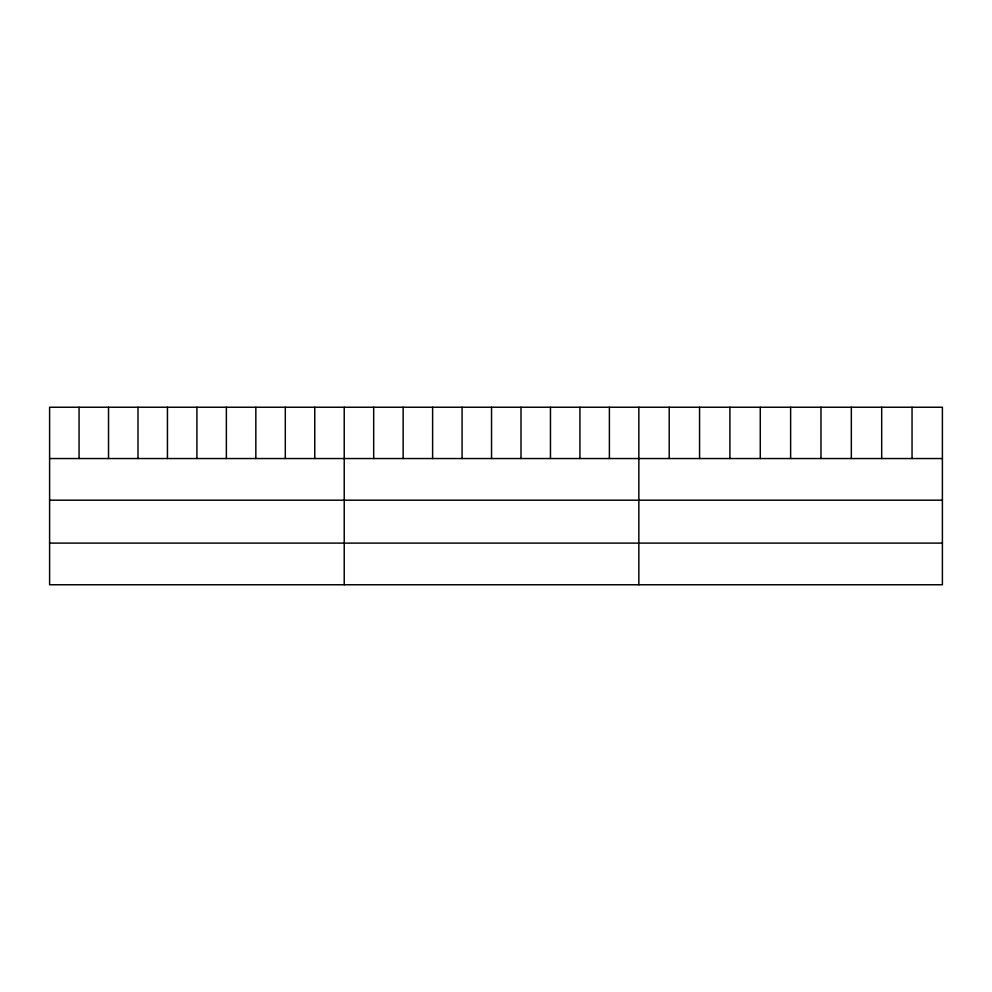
<?xml version="1.0" encoding="UTF-8"?>
<svg xmlns="http://www.w3.org/2000/svg" width="992" height="992" viewBox="0 0 992 992"><rect width="100%" height="100%" fill="white"/><g stroke="black" fill="none" stroke-linecap="round" stroke-linejoin="round"><path stroke-width="1.49" d="M942.4 458.54L942.4 584.759L49.6 584.759L49.6 407.241L942.4 407.241L942.4 458.54L49.6 458.54M49.6 500.191L942.4 500.191M49.6 543.108L942.4 543.108M912.045 407.241L912.045 458.54M881.69 407.241L881.69 458.54M851.334 407.241L851.334 458.54M820.979 407.241L820.979 458.54M790.624 407.241L790.624 458.54M760.269 407.241L760.269 458.54M729.914 407.241L729.914 458.54M699.558 407.241L699.558 458.54M669.203 407.241L669.203 458.54M638.848 407.241L638.848 584.759M609.386 407.241L609.386 458.54M579.923 407.241L579.923 458.54M550.461 407.241L550.461 458.54M520.998 407.241L520.998 458.54M491.536 407.241L491.536 458.54M462.074 407.241L462.074 458.54M432.611 407.241L432.611 458.54M403.149 407.241L403.149 458.54M373.686 407.241L373.686 458.54M344.224 407.241L344.224 584.759M314.762 407.241L314.762 458.54M285.299 407.241L285.299 458.54M255.837 407.241L255.837 458.54M226.374 407.241L226.374 458.54M196.912 407.241L196.912 458.54M167.45 407.241L167.45 458.54M137.987 407.241L137.987 458.54M108.525 407.241L108.525 458.54M79.062 407.241L79.062 458.54"/></g></svg>
